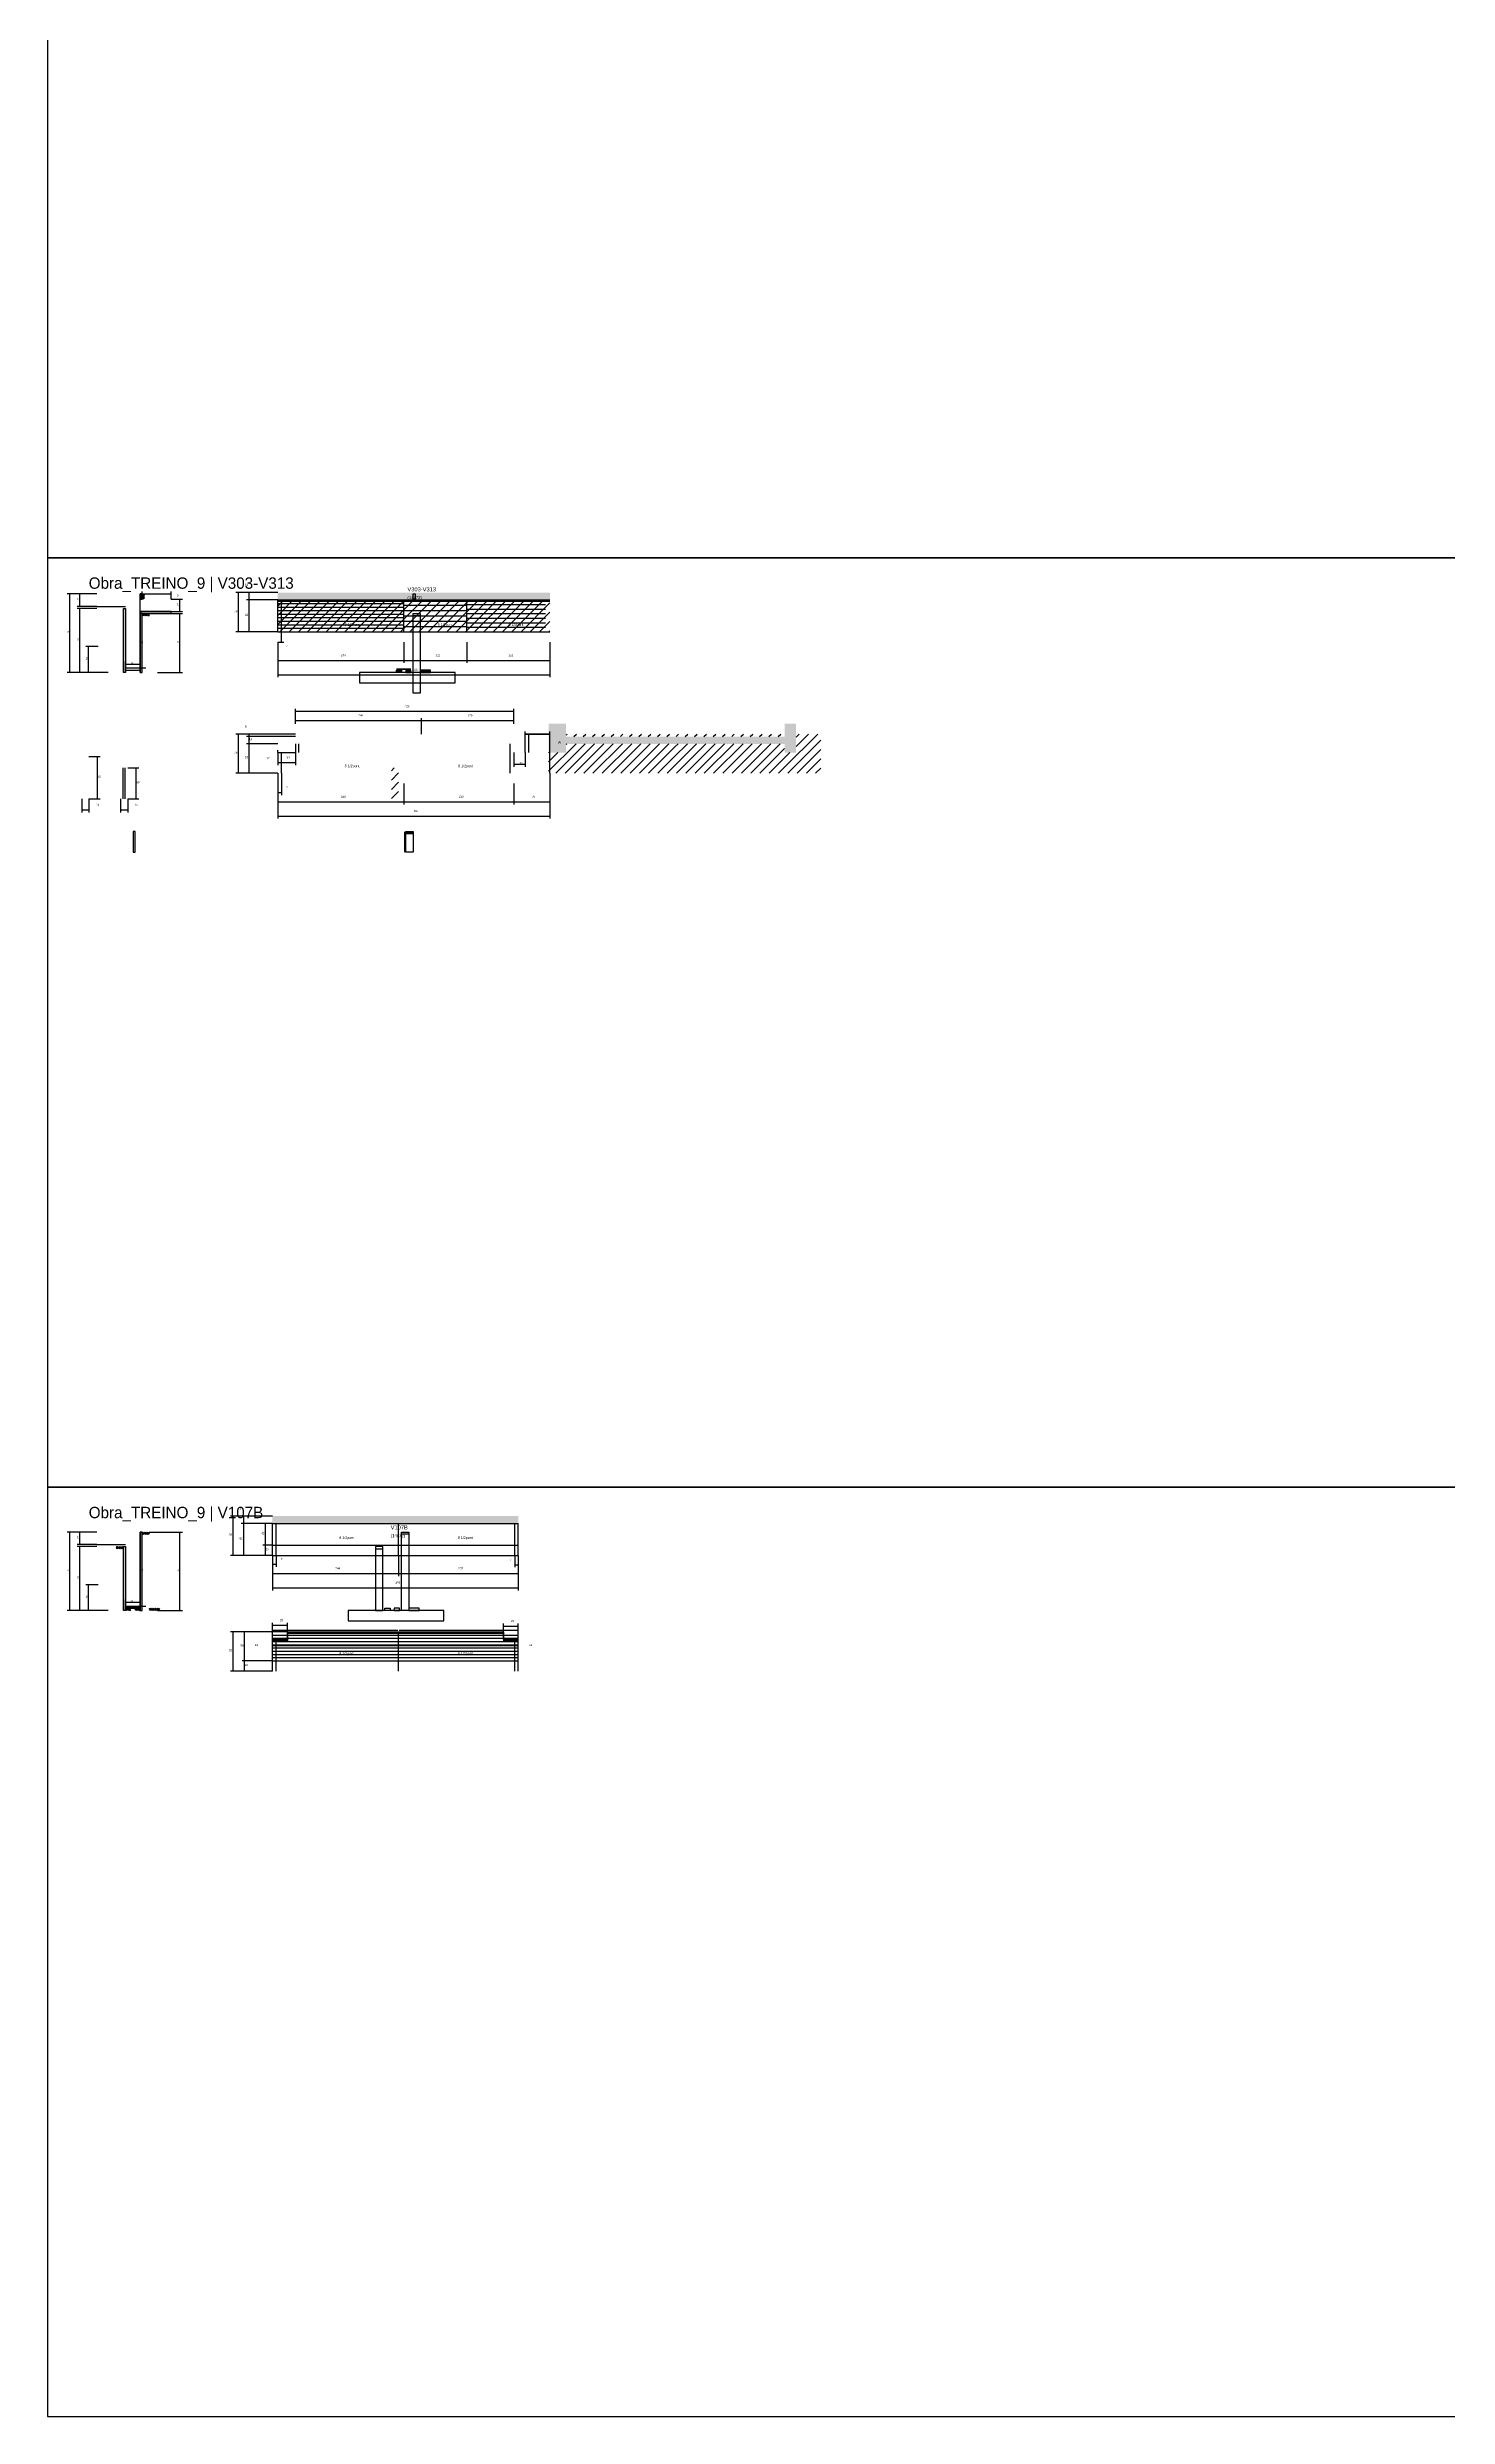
# Model space of a CAD drawing. Header units: metres. Extents: x -41 to 34800, y -36000 to 1848.
# Drawn here: x 0 to 2711, y -36000 to -31411 of the extents above; entities that cross this region are included whole.
import ezdxf

# ---------------------------------------------------------------- set-up
doc = ezdxf.new("R2010")
doc.units = ezdxf.units.M
for name, color, linetype in [('CELL_BORDER', 8, 'Continuous'), ('COTA', 4, 'Continuous'), ('Cota Seção (2x)', 4, 'Continuous'), ('Hachura', 253, 'Continuous'), ('LABEL_ID', 3, 'Continuous'), ('Madeira', 126, 'Continuous'), ('NOMENCLATURA', 7, 'Continuous'), ('Painéis', 200, 'Continuous'), ('SARR_2.2x7', 40, 'Continuous'), ('SARR_EDITAR', 141, 'Continuous'), ('Texto Seção', 7, 'Continuous')]:
    doc.layers.add(name, color=color, linetype=linetype)

msp = doc.modelspace()

# ---------------------------------------------------------------- hatches: boundary and pattern name
at = {"layer": 'COTA'}
h = msp.add_hatch(dxfattribs=at)
h.set_pattern_fill('AR-CONC', scale=0.03)
h.paths.add_polyline_path([(446, -32467.5), (446, -32481.5), (973, -32481.5), (973, -32467.5)])
h = msp.add_hatch(dxfattribs=at)
h.set_pattern_fill('AR-CONC', scale=0.03)
h.paths.add_polyline_path([(1004.3, -32777.3), (1004.3, -32760.3), (1427.3, -32760.3), (1427.3, -32777.3), (1449.3, -32777.3), (1449.3, -32741.3), (1449.3, -32721.3), (1427.3, -32721.3), (1427.3, -32741.3), (1427.3, -32746.3), (1004.3, -32746.3), (1004.3, -32741.3), (1004.3, -32721.3), (970.3, -32721.3), (970.3, -32777.3)])
h = msp.add_hatch(dxfattribs=at)
h.set_pattern_fill('AR-CONC', scale=0.03)
h.paths.add_polyline_path([(435.7, -34256), (435.7, -34270), (911.7, -34270), (911.7, -34256)])
at = {"layer": 'Hachura'}
h = msp.add_hatch(color=8, dxfattribs=at)
h.dxf.hatch_style = 1
h.paths.add_polyline_path([(183.5, -32470), (179.5, -32470), (179.5, -32470), (179.5, -32480), (179.5, -32480), (183.5, -32480), (183.5, -32480), (183.5, -32470)])
h = msp.add_hatch(dxfattribs=at)
h.set_pattern_fill('ANSI31', scale=0.5)
h.paths.add_polyline_path([(187.9, -32480), (183.5, -32480), (183.5, -32480), (183.5, -32470), (183.5, -32470), (187.9, -32470), (187.9, -32470), (187.9, -32480)])
h = msp.add_hatch(dxfattribs=at)
h.set_pattern_fill('ANSI31', scale=4)
h.paths.add_polyline_path([(690, -32543.5), (690, -32481.5), (446, -32481.5), (446, -32543.5)])
h = msp.add_hatch(dxfattribs=at)
h.set_pattern_fill('ANSI31', scale=4)
h.paths.add_polyline_path([(812, -32543.5), (812, -32481.5), (690, -32481.5), (690, -32543.5)])
h = msp.add_hatch(dxfattribs=at)
h.set_pattern_fill('ANSI31', scale=4)
h.paths.add_polyline_path([(973, -32543.5), (973, -32481.5), (812, -32481.5), (812, -32543.5)])
h = msp.add_hatch(color=8, dxfattribs=at)
h.dxf.hatch_style = 1
h.paths.add_polyline_path([(147.5, -32498), (151.5, -32498), (151.5, -32498), (151.5, -32622), (151.5, -32622), (147.5, -32622), (147.5, -32622), (147.5, -32498)])
h = msp.add_hatch(color=8, dxfattribs=at)
h.dxf.hatch_style = 1
h.paths.add_polyline_path([(239.5, -32508), (239.5, -32504), (239.5, -32504), (179.5, -32504), (179.5, -32504), (179.5, -32508), (179.5, -32508), (239.5, -32508)])
h = msp.add_hatch(color=8, dxfattribs=at)
h.dxf.hatch_style = 1
h.paths.add_polyline_path([(183.5, -32508), (179.5, -32508), (179.5, -32508), (179.5, -32622), (179.5, -32622), (183.5, -32622), (183.5, -32622), (183.5, -32508)])
h = msp.add_hatch(dxfattribs=at)
h.set_pattern_fill('ANSI31', scale=0.5)
h.paths.add_polyline_path([(183.5, -32512.4), (183.5, -32508), (183.5, -32508), (197.5, -32508), (197.5, -32508), (197.5, -32512.4), (197.5, -32512.4), (183.5, -32512.4)])
h = msp.add_hatch(color=8, dxfattribs=at)
h.dxf.hatch_style = 1
h.paths.add_polyline_path([(703.8, -32617.6), (703.8, -32614), (703.8, -32614), (675.8, -32614), (675.8, -32614), (675.8, -32617.6), (675.8, -32617.6), (703.8, -32617.6)])
h = msp.add_hatch(dxfattribs=at)
h.set_pattern_fill('ANSI31', scale=0.5)
h.paths.add_polyline_path([(675.8, -32622), (675.8, -32617.6), (675.8, -32617.6), (685.8, -32617.6), (685.8, -32617.6), (685.8, -32622), (685.8, -32622), (675.8, -32622)])
h = msp.add_hatch(dxfattribs=at)
h.set_pattern_fill('ANSI31', scale=0.5)
h.paths.add_polyline_path([(703.8, -32622), (703.8, -32617.6), (703.8, -32617.6), (693.8, -32617.6), (693.8, -32617.6), (693.8, -32622), (693.8, -32622), (703.8, -32622)])
h = msp.add_hatch(dxfattribs=at)
h.set_pattern_fill('ANSI31', scale=0.5)
h.paths.add_polyline_path([(741.8, -32622), (741.8, -32617.6), (741.8, -32617.6), (721.8, -32617.6), (721.8, -32617.6), (721.8, -32622), (721.8, -32622), (741.8, -32622)])
h = msp.add_hatch(dxfattribs=at)
h.set_pattern_fill('ANSI31', scale=4)
h.paths.add_polyline_path([(1214.3, -32817.3), (1214.3, -32760.3), (1004.3, -32760.3), (1004.3, -32777.3), (970.3, -32777.3), (970.3, -32817.3)])
h = msp.add_hatch(dxfattribs=at)
h.set_pattern_fill('ANSI31', scale=4)
h.paths.add_polyline_path([(1248.3, -32746.3), (1248.3, -32741.3), (1004.3, -32741.3), (1004.3, -32746.3)])
h = msp.add_hatch(dxfattribs=at)
h.set_pattern_fill('ANSI31', scale=4)
h.paths.add_polyline_path([(1214.3, -32760.3), (1214.3, -32817.3), (1427.3, -32817.3), (1427.3, -32777.3), (1427.3, -32760.3)])
h = msp.add_hatch(dxfattribs=at)
h.set_pattern_fill('ANSI31', scale=4)
h.paths.add_polyline_path([(1248.3, -32741.3), (1248.3, -32746.3), (1427.3, -32746.3), (1427.3, -32741.3)])
h = msp.add_hatch(dxfattribs=at)
h.set_pattern_fill('ANSI31', scale=4)
h.paths.add_polyline_path([(1497.3, -32741.3), (1449.3, -32741.3), (1449.3, -32777.3), (1427.3, -32777.3), (1427.3, -32817.3), (1497.3, -32817.3)])
h = msp.add_hatch(dxfattribs=at)
h.set_pattern_fill('ANSI31', scale=4)
h.paths.add_polyline_path([(679.9, -32806.9), (665.9, -32806.9), (665.9, -32866.9), (679.9, -32866.9)])
h = msp.add_hatch(color=8, dxfattribs=at)
h.dxf.hatch_style = 1
h.paths.add_polyline_path([(690.1, -32930.2), (694.1, -32930.2), (694.1, -32930.2), (694.1, -32970.2), (694.1, -32970.2), (690.1, -32970.2), (690.1, -32970.2), (690.1, -32930.2)])
h = msp.add_hatch(dxfattribs=at)
h.set_pattern_fill('ANSI31', scale=0.5)
h.paths.add_polyline_path([(694.1, -32934.6), (694.1, -32930.2), (694.1, -32930.2), (708.1, -32930.2), (708.1, -32930.2), (708.1, -32934.6), (708.1, -32934.6), (694.1, -32934.6)])
h = msp.add_hatch(dxfattribs=at)
h.set_pattern_fill('ANSI31', scale=0.5)
h.paths.add_polyline_path([(147.4, -34319.2), (147.4, -34314.8), (147.4, -34314.8), (133.4, -34314.8), (133.4, -34314.8), (133.4, -34319.2), (133.4, -34319.2), (147.4, -34319.2)])
h = msp.add_hatch(color=8, dxfattribs=at)
h.dxf.hatch_style = 1
h.paths.add_polyline_path([(147.4, -34314.8), (151.4, -34314.8), (151.4, -34314.8), (151.4, -34438.8), (151.4, -34438.8), (147.4, -34438.8), (147.4, -34438.8), (147.4, -34314.8)])
h = msp.add_hatch(color=8, dxfattribs=at)
h.dxf.hatch_style = 1
h.paths.add_polyline_path([(183.4, -34286.8), (179.4, -34286.8), (179.4, -34286.8), (179.4, -34438.8), (179.4, -34438.8), (183.4, -34438.8), (183.4, -34438.8), (183.4, -34286.8)])
h = msp.add_hatch(dxfattribs=at)
h.set_pattern_fill('ANSI31', scale=0.5)
h.paths.add_polyline_path([(183.4, -34291.2), (183.4, -34286.8), (183.4, -34286.8), (197.4, -34286.8), (197.4, -34286.8), (197.4, -34291.2), (197.4, -34291.2), (183.4, -34291.2)])
h = msp.add_hatch(color=8, dxfattribs=at)
h.dxf.hatch_style = 1
h.paths.add_polyline_path([(179.4, -34434.4), (179.4, -34430.8), (179.4, -34430.8), (151.4, -34430.8), (151.4, -34430.8), (151.4, -34434.4), (151.4, -34434.4), (179.4, -34434.4)])
h = msp.add_hatch(dxfattribs=at)
h.set_pattern_fill('ANSI31', scale=0.5)
h.paths.add_polyline_path([(151.4, -34438.8), (151.4, -34434.4), (151.4, -34434.4), (161.4, -34434.4), (161.4, -34434.4), (161.4, -34438.8), (161.4, -34438.8), (151.4, -34438.8)])
h = msp.add_hatch(dxfattribs=at)
h.set_pattern_fill('ANSI31', scale=0.5)
h.paths.add_polyline_path([(179.4, -34438.8), (179.4, -34434.4), (179.4, -34434.4), (169.4, -34434.4), (169.4, -34434.4), (169.4, -34438.8), (169.4, -34438.8), (179.4, -34438.8)])
h = msp.add_hatch(dxfattribs=at)
h.set_pattern_fill('ANSI31', scale=0.5)
h.paths.add_polyline_path([(217.4, -34438.8), (217.4, -34434.4), (217.4, -34434.4), (197.4, -34434.4), (197.4, -34434.4), (197.4, -34438.8), (197.4, -34438.8), (217.4, -34438.8)])

# ---------------------------------------------------------------- linework, layer by layer
at = {"layer": 'CELL_BORDER'}
for points in [[(0, -32400), (2900, -32400), (2900, -30600), (0, -30600)], [(0, -34200), (2900, -34200), (2900, -32400), (0, -32400)], [(0, -36000), (2900, -36000), (2900, -34200), (0, -34200)]]:
    msp.add_lwpolyline(points, close=True, dxfattribs=at)
at = {"layer": 'COTA'}
for p, q in [((95.9, -32470), (38.5, -32470)), ((43.5, -32622), (43.5, -32470)), ((95.9, -32470), (57.8, -32470)), ((62.8, -32494), (62.8, -32470)), ((183.5, -32470), (183.5, -32465)), ((183.5, -32470), (239.5, -32470)), ((239.5, -32480), (239.5, -32465)), ((239.5, -32480), (261.3, -32480)), ((256.3, -32504), (256.3, -32480)), ((446, -32467.5), (364.7, -32467.5)), ((369.7, -32543.5), (369.7, -32467.5)), ((446, -32467.5), (385.3, -32467.5)), ((446, -32481.5), (385.3, -32481.5)), ((446, -32481.5), (385.3, -32481.5)), ((390.3, -32481.5), (390.3, -32467.5)), ((390.3, -32543.5), (390.3, -32481.5)), ((95.9, -32494), (57.8, -32494)), ((95.9, -32498), (57.8, -32498)), ((62.8, -32622), (62.8, -32498)), ((239.5, -32504), (261.3, -32504)), ((239.5, -32508), (261.3, -32508)), ((256.3, -32622), (256.3, -32508)), ((98.2, -32572), (74.6, -32572)), ((79.6, -32622), (79.6, -32572)), ((446, -32543.5), (364.7, -32543.5)), ((446, -32543.5), (385.3, -32543.5)), ((446, -32563.5), (446, -32603.7)), ((446, -32563.5), (446, -32631.4)), ((446, -32563.5), (458, -32563.5)), ((453, -32563.5), (453, -32543.5)), ((453, -32543.5), (458, -32543.5)), ((690, -32563.5), (690, -32603.7)), ((690, -32563.5), (690, -32603.7)), ((812, -32563.5), (812, -32603.7)), ((812, -32563.5), (812, -32603.7)), ((973, -32563.5), (973, -32603.7)), ((973, -32563.5), (973, -32631.4)), ((117.9, -32622), (38.5, -32622)), ((117.9, -32622), (57.8, -32622)), ((98.2, -32622), (74.6, -32622)), ((213.1, -32622), (261.3, -32622)), ((446, -32598.7), (690, -32598.7)), ((690, -32598.7), (812, -32598.7)), ((812, -32598.7), (973, -32598.7)), ((446, -32626.4), (973, -32626.4)), ((480, -32721.3), (480, -32692.3)), ((480, -32697.3), (903, -32697.3)), ((480, -32721.3), (480, -32710.3)), ((480, -32715.3), (724, -32715.3)), ((724, -32741.3), (724, -32710.3)), ((724, -32741.3), (724, -32710.3)), ((724, -32715.3), (903, -32715.3)), ((903, -32721.3), (903, -32692.3)), ((903, -32721.3), (903, -32710.3)), ((480, -32741.3), (364.7, -32741.3)), ((369.7, -32817.3), (369.7, -32741.3)), ((480, -32741.3), (385.4, -32741.3)), ((446, -32746.3), (385.4, -32746.3)), ((480, -32746.3), (385.4, -32746.3)), ((446, -32760.3), (385.4, -32760.3)), ((446, -32760.3), (385.4, -32760.3)), ((390.4, -32746.3), (390.4, -32741.3)), ((390.4, -32760.3), (390.4, -32746.3)), ((390.4, -32817.3), (390.4, -32760.3)), ((480, -32760.3), (480, -32782.3)), ((925, -32777.3), (925, -32736.3)), ((925, -32741.3), (973, -32741.3)), ((973, -32741.3), (973, -32736.3)), ((80.4, -32784.9), (102, -32784.9)), ((97, -32866.9), (97, -32784.9)), ((155.6, -32806.9), (177.1, -32806.9)), ((172.1, -32866.9), (172.1, -32806.9)), ((446, -32777.3), (446, -32772.3)), ((446, -32777.3), (446, -32801.3)), ((446, -32777.3), (480, -32777.3)), ((446, -32796.3), (480, -32796.3)), ((480, -32777.3), (480, -32801.3)), ((903, -32777.3), (903, -32804.7)), ((903, -32799.7), (925, -32799.7)), ((925, -32777.3), (925, -32804.7)), ((446, -32817.3), (364.7, -32817.3)), ((446, -32817.3), (385.4, -32817.3)), ((446, -32817.3), (446, -32905.2)), ((446, -32817.3), (446, -32859.5)), ((446, -32837.3), (446, -32877.5)), ((453, -32817.3), (453, -32859.5)), ((690, -32837.3), (690, -32877.5)), ((690, -32837.3), (690, -32877.5)), ((903, -32837.3), (903, -32877.5)), ((903, -32837.3), (903, -32877.5)), ((973, -32817.3), (973, -32905.2)), ((973, -32837.3), (973, -32877.5)), ((66.4, -32866.9), (66.4, -32893.2)), ((66.4, -32888.2), (80.4, -32888.2)), ((80.4, -32866.9), (102, -32866.9)), ((80.4, -32866.9), (80.4, -32893.2)), ((141.6, -32866.9), (141.6, -32893.2)), ((141.6, -32888.2), (155.6, -32888.2)), ((155.6, -32866.9), (177.1, -32866.9)), ((155.6, -32866.9), (155.6, -32893.2)), ((446, -32854.5), (453, -32854.5)), ((446, -32872.5), (690, -32872.5)), ((690, -32872.5), (903, -32872.5)), ((903, -32872.5), (973, -32872.5)), ((446, -32900.2), (973, -32900.2)), ((435.7, -34256), (354.4, -34256)), ((359.4, -34332), (359.4, -34256)), ((435.7, -34256), (375, -34256)), ((435.7, -34270), (375, -34270)), ((435.7, -34270), (375, -34270)), ((380, -34270), (380, -34256)), ((380, -34332), (380, -34270)), ((435.7, -34270), (417.2, -34270)), ((422.2, -34312), (422.2, -34270)), ((95.8, -34286.8), (38.5, -34286.8)), ((43.5, -34438.8), (43.5, -34286.8)), ((95.8, -34286.8), (57.8, -34286.8)), ((95.8, -34310.8), (57.8, -34310.8)), ((95.8, -34314.8), (57.8, -34314.8)), ((62.8, -34310.8), (62.8, -34286.8)), ((62.8, -34438.8), (62.8, -34314.8)), ((197.4, -34286.8), (261.3, -34286.8)), ((256.3, -34438.8), (256.3, -34286.8)), ((435.7, -34312), (417.2, -34312)), ((435.7, -34312), (417.2, -34312)), ((422.2, -34332), (422.2, -34312)), ((435.7, -34332), (354.4, -34332)), ((435.7, -34332), (375, -34332)), ((435.7, -34332), (417.2, -34332)), ((435.7, -34332), (435.7, -34372.2)), ((435.7, -34332), (435.7, -34399.9)), ((435.7, -34332), (435.7, -34354.2)), ((435.7, -34349.2), (442.7, -34349.2)), ((435.7, -34367.2), (679.7, -34367.2)), ((442.7, -34332), (442.7, -34354.2)), ((679.7, -34332), (679.7, -34372.2)), ((679.7, -34332), (679.7, -34372.2)), ((679.7, -34367.2), (911.7, -34367.2)), ((904.7, -34332), (904.7, -34355.1)), ((904.7, -34350.1), (911.7, -34350.1)), ((911.7, -34332), (911.7, -34399.9)), ((911.7, -34332), (911.7, -34372.2)), ((911.7, -34332), (911.7, -34355.1)), ((98.1, -34388.8), (74.6, -34388.8)), ((79.6, -34438.8), (79.6, -34388.8)), ((435.7, -34394.9), (911.7, -34394.9)), ((117.8, -34438.8), (38.5, -34438.8)), ((117.8, -34438.8), (57.8, -34438.8)), ((98.1, -34438.8), (74.6, -34438.8)), ((213, -34438.8), (261.3, -34438.8)), ((464.7, -34480.2), (354.4, -34480.2)), ((359.4, -34556.2), (359.4, -34480.2)), ((464.7, -34480.2), (376.8, -34480.2)), ((381.8, -34536.2), (381.8, -34480.2)), ((435.7, -34494.2), (435.7, -34462.5)), ((435.7, -34467.5), (464.7, -34467.5)), ((435.7, -34494.2), (435.7, -34489.2)), ((435.7, -34494.2), (464.7, -34494.2)), ((464.7, -34480.2), (464.7, -34462.5)), ((464.7, -34480.2), (464.7, -34499.2)), ((882.7, -34480.2), (882.7, -34464)), ((882.7, -34469), (911.7, -34469)), ((882.7, -34480.2), (882.7, -34499.2)), ((882.7, -34494.2), (911.7, -34494.2)), ((911.7, -34494.2), (911.7, -34464)), ((911.7, -34494.2), (911.7, -34489.2)), ((435.7, -34536.2), (376.8, -34536.2)), ((435.7, -34536.2), (376.8, -34536.2)), ((381.8, -34556.2), (381.8, -34536.2)), ((435.7, -34556.2), (354.4, -34556.2)), ((435.7, -34556.2), (376.8, -34556.2))]:
    msp.add_line(p, q, dxfattribs=at)
at = {"layer": 'Cota Seção (2x)'}
for p, q in [((179.5, -32614), (179.5, -32470)), ((179.5, -32470), (184.5, -32470)), ((151.5, -32622), (151.5, -32601)), ((151.5, -32606), (179.5, -32606)), ((190.5, -32614), (174.5, -32614)), ((179.5, -32622), (179.5, -32601)), ((179.4, -34430.8), (179.4, -34286.8)), ((179.4, -34286.8), (184.4, -34286.8)), ((151.4, -34438.8), (151.4, -34417.8)), ((151.4, -34422.8), (179.4, -34422.8)), ((190.4, -34430.8), (174.4, -34430.8)), ((179.4, -34438.8), (179.4, -34417.8))]:
    msp.add_line(p, q, dxfattribs=at)
at = {"layer": 'Madeira'}
for points in [[(712.2, -32480), (707.8, -32480), (707.8, -32470), (712.2, -32470)], [(707.8, -32512.4), (707.8, -32508), (721.8, -32508), (721.8, -32512.4)], [(707.8, -32508), (721.8, -32508), (721.8, -32662), (707.8, -32662)], [(604.3, -32642), (789.5, -32642), (789.5, -32622), (604.3, -32622)], [(675.8, -32622), (675.8, -32617.6), (685.8, -32617.6), (685.8, -32622)], [(703.8, -32622), (703.8, -32617.6), (693.8, -32617.6), (693.8, -32622)], [(741.8, -32622), (741.8, -32617.6), (721.8, -32617.6), (721.8, -32622)], [(694.1, -32934.6), (694.1, -32930.2), (708.1, -32930.2), (708.1, -32934.6)], [(694.1, -32930.2), (708.1, -32930.2), (708.1, -32970.2), (694.1, -32970.2)], [(649.5, -34319.2), (649.5, -34314.8), (635.5, -34314.8), (635.5, -34319.2)], [(649.5, -34314.8), (635.5, -34314.8), (635.5, -34438.8), (649.5, -34438.8)], [(685.5, -34291.2), (685.5, -34286.8), (699.5, -34286.8), (699.5, -34291.2)], [(685.5, -34286.8), (699.5, -34286.8), (699.5, -34438.8), (685.5, -34438.8)], [(582.2, -34458.8), (767.3, -34458.8), (767.3, -34438.8), (582.2, -34438.8)], [(653.5, -34438.8), (653.5, -34434.4), (663.5, -34434.4), (663.5, -34438.8)], [(681.5, -34438.8), (681.5, -34434.4), (671.5, -34434.4), (671.5, -34438.8)], [(719.5, -34438.8), (719.5, -34434.4), (699.5, -34434.4), (699.5, -34438.8)]]:
    msp.add_lwpolyline(points, close=True, dxfattribs=at)
at = {"layer": 'Painéis'}
for p, q in [((446, -32481.5), (973, -32481.5)), ((446, -32543.5), (446, -32481.5)), ((690, -32543.5), (690, -32481.5)), ((812, -32543.5), (812, -32481.5)), ((95.9, -32494), (151.5, -32494)), ((179.5, -32504), (239.5, -32504)), ((446, -32543.5), (973, -32543.5)), ((435.7, -34270), (911.7, -34270)), ((435.7, -34332), (435.7, -34270)), ((679.7, -34332), (679.7, -34270)), ((911.7, -34332), (911.7, -34270)), ((95.8, -34310.8), (151.4, -34310.8)), ((435.7, -34312), (911.7, -34312)), ((435.7, -34332), (911.7, -34332)), ((151.4, -34430.8), (179.4, -34430.8)), ((435.7, -34494.2), (464.7, -34494.2)), ((435.7, -34556.2), (435.7, -34494.2)), ((464.7, -34480.2), (882.7, -34480.2)), ((464.7, -34494.2), (464.7, -34480.2)), ((679.7, -34556.2), (679.7, -34480.2)), ((882.7, -34494.2), (882.7, -34480.2)), ((882.7, -34494.2), (911.7, -34494.2)), ((911.7, -34556.2), (911.7, -34494.2)), ((435.7, -34536.2), (911.7, -34536.2))]:
    msp.add_line(p, q, dxfattribs=at)
for points in [[(183.5, -32470), (179.5, -32470), (179.5, -32480), (183.5, -32480)], [(147.5, -32498), (151.5, -32498), (151.5, -32622), (147.5, -32622)], [(239.5, -32508), (239.5, -32504), (179.5, -32504), (179.5, -32508)], [(183.5, -32508), (179.5, -32508), (179.5, -32622), (183.5, -32622)], [(179.5, -32617.6), (179.5, -32614), (151.5, -32614), (151.5, -32617.6)], [(169.8, -32930.2), (165.8, -32930.2), (165.8, -32970.2), (169.8, -32970.2)], [(147.4, -34314.8), (151.4, -34314.8), (151.4, -34438.8), (147.4, -34438.8)], [(183.4, -34286.8), (179.4, -34286.8), (179.4, -34438.8), (183.4, -34438.8)], [(179.4, -34434.4), (179.4, -34430.8), (151.4, -34430.8), (151.4, -34434.4)]]:
    msp.add_lwpolyline(points, close=True, dxfattribs=at)
msp.add_lwpolyline([(973, -32817.3), (973, -32741.3), (925, -32741.3)], dxfattribs=at)
at = {"layer": 'SARR_2.2x7'}
for p, q in [((446, -32483.7), (690, -32483.7)), ((453, -32543.5), (453, -32481.5)), ((690, -32483.7), (812, -32483.7)), ((812, -32483.7), (973, -32483.7)), ((447, -32488.4), (689, -32488.4)), ((447, -32495.3), (689, -32495.3)), ((447, -32502.2), (689, -32502.2)), ((447, -32509.1), (689, -32509.1)), ((447, -32515.9), (689, -32515.9)), ((447, -32522.8), (689, -32522.8)), ((447, -32529.7), (689, -32529.7)), ((691, -32491.8), (811, -32491.8)), ((691, -32502.2), (811, -32502.2)), ((691, -32512.5), (811, -32512.5)), ((691, -32522.8), (811, -32522.8)), ((813, -32490.4), (964.2, -32490.4)), ((813, -32499.2), (964.2, -32499.2)), ((813, -32508.1), (964.2, -32508.1)), ((813, -32516.9), (964.2, -32516.9)), ((813, -32525.8), (964.2, -32525.8)), ((447, -32536.6), (689, -32536.6)), ((691, -32533.2), (811, -32533.2)), ((813, -32534.6), (964.2, -32534.6)), ((487, -32777.3), (487, -32760.3)), ((896, -32817.3), (896, -32760.3)), ((932, -32777.3), (932, -32741.3)), ((453, -32817.3), (453, -32777.3)), ((442.7, -34332), (442.7, -34270)), ((904.7, -34332), (904.7, -34270)), ((435.7, -34496.4), (464.7, -34496.4)), ((436.7, -34477), (678.7, -34477)), ((436.7, -34486.4), (678.7, -34486.4)), ((436.7, -34492.6), (678.7, -34492.6)), ((436.7, -34498.9), (678.7, -34498.9)), ((436.7, -34505.1), (678.7, -34505.1)), ((442.7, -34556.2), (442.7, -34494.2)), ((464.7, -34482.4), (679.7, -34482.4)), ((679.7, -34482.4), (882.7, -34482.4)), ((680.7, -34477), (910.7, -34477)), ((680.7, -34486.4), (910.7, -34486.4)), ((680.7, -34492.6), (910.7, -34492.6)), ((680.7, -34498.9), (910.7, -34498.9)), ((680.7, -34505.1), (910.7, -34505.1)), ((882.7, -34496.4), (911.7, -34496.4)), ((904.7, -34556.2), (904.7, -34494.2)), ((436.7, -34506.6), (678.7, -34506.6)), ((436.7, -34511.3), (678.7, -34511.3)), ((436.7, -34517.5), (678.7, -34517.5)), ((436.7, -34523.8), (678.7, -34523.8)), ((436.7, -34530), (678.7, -34530)), ((680.7, -34506.6), (910.7, -34506.6)), ((680.7, -34511.3), (910.7, -34511.3)), ((680.7, -34517.5), (910.7, -34517.5)), ((680.7, -34523.8), (910.7, -34523.8)), ((680.7, -34530), (910.7, -34530))]:
    msp.add_line(p, q, dxfattribs=at)
at = {"layer": 'SARR_EDITAR'}
for p, q in [((146.6, -32866.9), (146.6, -32806.9)), ((150.6, -32866.9), (150.6, -32806.9))]:
    msp.add_line(p, q, dxfattribs=at)

# ---------------------------------------------------------------- texts
at = {"layer": 'COTA'}
for s, p in [('12', (57.3, -32482)), ('5', (250.8, -32475)), ('14', (382.3, -32454.1)), ('12', (250.8, -32492)), ('76', (361.7, -32505.5)), ('62', (382.3, -32512.5)), ('76', (38, -32546)), ('62', (57.3, -32560)), ('57', (250.8, -32565)), ('7', (462.3, -32572.7)), ('25', (74.1, -32597)), ('244', (568, -32590.7)), ('527', (709.5, -32618.4)), ('122', (751, -32590.7)), ('161', (892.5, -32590.7)), ('244', (602, -32707.3)), ('423', (691.5, -32689.3)), ('179', (813.5, -32707.3)), ('5', (382.4, -32729)), ('14', (390.4, -32753.3)), ('36', (988.2, -32759.3)), ('76', (361.7, -32779.3)), ('57', (382.4, -32788.8)), ('17', (424, -32790.5)), ('34', (463, -32788.3)), ('22', (914, -32799.7)), ('82', (97, -32825.9)), ('60', (172.1, -32836.9)), ('7', (462.3, -32846.5)), ('14', (93.8, -32880.2)), ('14', (168.9, -32880.2)), ('244', (568, -32864.5)), ('527', (709.5, -32892.2)), ('213', (796.5, -32864.5)), ('70', (938, -32864.5)), ('14', (372, -34242.6)), ('12', (57.3, -34298.8)), ('76', (351.4, -34294)), ('62', (372, -34301)), ('42', (414.2, -34291)), ('20', (422.2, -34322)), ('76', (38, -34362.8)), ('76', (250.8, -34362.8)), ('7', (452, -34341.2)), ('244', (557.7, -34359.2)), ('232', (795.7, -34359.2)), ('7', (895.3, -34342.1)), ('62', (57.3, -34376.8)), ('25', (74.1, -34413.8)), ('476', (673.7, -34386.9)), ('29', (450.2, -34459.5)), ('29', (897.2, -34461)), ('56', (373.8, -34508.2)), ('14', (401.3, -34507.6)), ('14', (932, -34507.6)), ('76', (351.4, -34518.2)), ('20', (381.8, -34546.2))]:
    msp.add_text(s, height=4, dxfattribs=at).set_placement(p)
at = {"layer": 'Cota Seção (2x)'}
for s, p in [('72', (179.5, -32566)), ('14', (160.5, -32606)), ('72', (179.4, -34362.8)), ('14', (160.4, -34422.8))]:
    msp.add_text(s, height=4, dxfattribs=at).set_placement(p)
at = {"layer": 'LABEL_ID'}
for s, p in [('Obra_TREINO_9 | V303-V313', (80, -32460)), ('Obra_TREINO_9 | V107B', (80, -34260))]:
    msp.add_text(s, height=22, dxfattribs=at).set_placement(p)
at = {"layer": 'NOMENCLATURA'}
for s, p in [('8 1/2pont', (575.5, -32531.8)), ('5 1/2pont', (755.6, -32531.8)), ('6 1/2pont', (892.9, -32531.8)), ('8 1/2pont', (575.5, -32805.6)), ('8 1/2pont', (795.3, -32805.6)), ('8 1/2pont', (565.2, -34300.3)), ('8 1/2pont', (794.5, -34300.3)), ('8 1/2pont', (565.2, -34524.5)), ('8 1/2pont', (794.5, -34524.5))]:
    msp.add_text(s, height=5, dxfattribs=at).set_placement(p)
at = {"layer": 'Texto Seção'}
for s, height, p in [('V303-V313', 8, (697, -32465)), ('(14x72)', 6, (697, -32480)), ('V107B', 8, (664.5, -34281.8)), ('(14x72)', 6, (664.5, -34296.8))]:
    msp.add_text(s, height=height, dxfattribs=at).set_placement(p)

doc.saveas('drawing.dxf')
